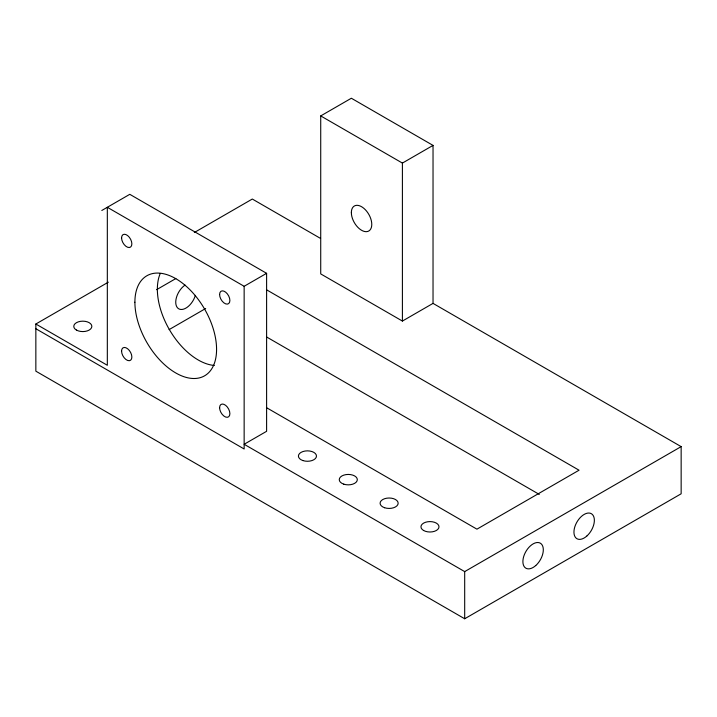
<?xml version="1.0" encoding="UTF-8"?>
<svg xmlns="http://www.w3.org/2000/svg" width="717" height="717" viewBox="0 0 717 717"><rect width="100%" height="100%" fill="white"/><g stroke="black" fill="none" stroke-linecap="round" stroke-linejoin="round"><path stroke-width="1.08" d="M101.805 210.475L129.786 194.325L266.607 273.32L266.607 431.302L244.147 444.271L464.688 571.601L681.15 446.628L681.15 493.789L464.688 618.762L35.85 371.173L35.85 324.012L108.33 282.175M433.032 303.381L402.407 321.064L320.723 273.912L320.723 115.921L351.357 98.238L433.032 145.399L433.032 303.381L681.15 446.628M194.334 232.514L252.312 199.039L320.58 238.456M156.566 289.695L175.826 278.572M320.723 115.921L402.407 163.082L433.032 145.399M169.087 329.623L205.689 308.489M35.85 324.012L107.326 365.276L107.326 207.294L244.147 286.289L266.607 273.32M266.751 289.91L579.049 470.209L476.939 529.164L266.482 407.65M266.751 337.071L539.283 494.416M35.85 328.736L244.147 448.985L244.147 286.289M464.688 571.601L464.688 618.762M402.407 163.082L402.407 321.064M214.374 365.455A57.763 33.349 60 0 1 169.741 330.214A57.763 33.349 60 0 1 160.241 273.491M195.374 295.377A14.439 8.335 -60 0 1 183.588 309.144A14.439 8.335 -60 0 1 175.764 301.328A14.439 8.335 -60 0 1 185.058 285.079M219.599 407.704A7.278 4.203 60 0 0 227.316 417.303A7.278 4.203 60 0 0 227.316 407.014A7.278 4.203 60 0 0 219.599 407.704M535.742 565.552A14.439 8.335 -60 0 0 540.322 543.181A14.439 8.335 -60 0 0 523.24 558.328A14.439 8.335 -60 0 0 535.742 565.552M121.576 351.106A7.278 4.203 60 0 0 129.293 360.714A7.278 4.203 60 0 0 129.293 350.416A7.278 4.203 60 0 0 121.576 351.106M219.599 294.517A7.278 4.203 60 0 0 227.316 304.116A7.278 4.203 60 0 0 227.316 293.827A7.278 4.203 60 0 0 219.599 294.517M423.595 530.481A9.025 5.207 0 0 0 438.687 528.151A9.025 5.207 0 0 0 427.637 521.77A9.025 5.207 0 0 0 423.595 530.481M76.432 330.062A9.025 5.207 0 0 0 91.534 327.723A9.025 5.207 0 0 0 80.483 321.341A9.025 5.207 0 0 0 76.432 330.062M343.775 484.154A9.025 5.207 0 0 0 357.317 479.646A9.025 5.207 0 0 0 343.775 475.129A9.025 5.207 0 0 0 343.775 484.154M586.793 536.074A14.439 8.335 -60 0 0 591.373 513.704A14.439 8.335 -60 0 0 574.29 528.859A14.439 8.335 -60 0 0 586.793 536.074M134.895 302.207A57.763 33.349 60 0 0 196.153 378.415A57.763 33.349 60 0 0 196.153 296.73A57.763 33.349 60 0 0 134.895 302.207M302.933 460.574A9.025 5.207 0 0 0 316.475 456.066A9.025 5.207 0 0 0 302.933 451.549A9.025 5.207 0 0 0 302.933 460.574M384.617 507.735A9.025 5.207 0 0 0 398.159 503.217A9.025 5.207 0 0 0 384.617 498.709A9.025 5.207 0 0 0 384.617 507.735M121.576 237.927A7.278 4.203 60 0 0 129.293 247.526A7.278 4.203 60 0 0 129.293 237.237A7.278 4.203 60 0 0 121.576 237.927M351.357 212.599A14.439 8.335 60 0 0 366.665 231.654A14.439 8.335 60 0 0 366.665 211.228A14.439 8.335 60 0 0 351.357 212.599"/></g></svg>
